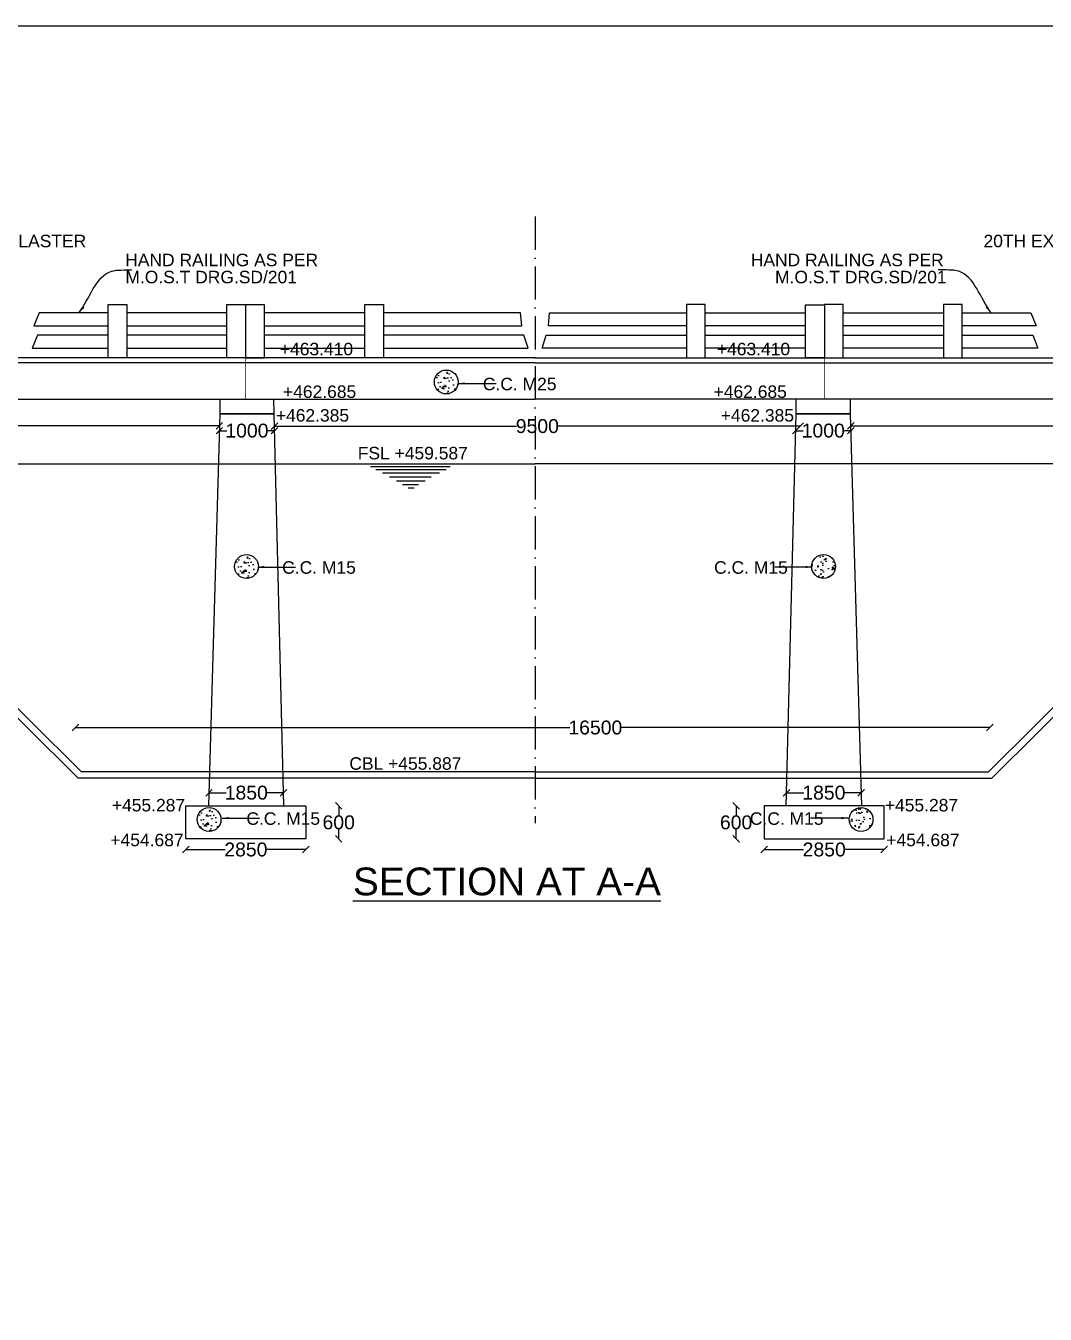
# Model space of a CAD drawing. Header units: millimetres. Extents: x 5124 to 3549337, y 2311 to 45966659.
# Drawn here: x 3118861 to 3133555, y 45948098 to 45966659 of the extents above; entities that cross this region are included whole.
import ezdxf

# ---------------------------------------------------------------- set-up
doc = ezdxf.new("R2010")
doc.units = ezdxf.units.MM
doc.header["$MEASUREMENT"] = 0
doc.linetypes.add('ACAD_ISO10W100', pattern=[18, 12, -3, 0, -3])
for name, color, linetype in [('DIMENSION', 7, 'Continuous'), ('DRAWING', 7, 'Continuous'), ('TEXT', 7, 'Continuous')]:
    doc.layers.add(name, color=color, linetype=linetype)
doc.styles.get("Standard").update_dxf_attribs({"font": 'arial.ttf', "height": 200})
doc.dimstyles.get("Standard").update_dxf_attribs({"dimtxt": 200, "dimasz": 110, "dimexe": 0.18, "dimexo": 0.0625, "dimgap": 0.09, "dimtad": 0, "dimtih": 1, "dimtoh": 1, "dimdec": 0, "dimzin": 0, "dimdsep": 46, "dimtxsty": 'Standard', "dimblk": 'OBLIQUE', "dimcen": 0.09, "dimse1": 1, "dimse2": 1, "dimadec": 0, "dimazin": 0, "dimtfac": 1, "dimtdec": 0, "dimtofl": 0, "dimtmove": 0, "dimatfit": 3, "dimfxl": 1, "dimtolj": 1, "dimtzin": 0, "dimarcsym": 0})

# ---------------------------------------------------------------- blocks, each defined once
blk = doc.blocks.new('_Oblique')
at = {"color": 0, "linetype": 'ByBlock', "lineweight": -2}
blk.add_line((-0.5, -0.5), (0.5, 0.5), dxfattribs=at)
blk = doc.blocks.new('*D41')
at = {"layer": 'Defpoints', "color": 0, "transparency": 16777216}
for p in [(3121169, 45954946), (3122897, 45954946), (3122897, 45954792)]:
    blk.add_point(p, dxfattribs=at)
at = {"layer": 'DIMENSION', "color": 0, "lineweight": -2, "transparency": 16777216}
for p, q in [((3121169, 45954792), (3121733, 45954792)), ((3122897, 45954792), (3122333, 45954792))]:
    blk.add_line(p, q, dxfattribs=at)
at = {"layer": 'DIMENSION', "color": 0, "lineweight": -2, "transparency": 16777216, "xscale": 95, "yscale": 95, "zscale": 95, "rotation": 180}
blk.add_blockref('_Oblique', (3121169, 45954792), dxfattribs=at)
at = {"layer": 'DIMENSION', "color": 0, "lineweight": -2, "transparency": 16777216, "xscale": 95, "yscale": 95, "zscale": 95}
blk.add_blockref('_Oblique', (3122897, 45954792), dxfattribs=at)
at = {"layer": 'DIMENSION', "color": 0, "transparency": 16777216, "insert": (3122033, 45954792), "char_height": 200, "attachment_point": 5}
blk.add_mtext('\\A1;2850', dxfattribs=at)
blk = doc.blocks.new('*D42')
at = {"layer": 'Defpoints', "color": 0, "transparency": 16777216}
for p in [(3121502, 45955613), (3122576, 45955640), (3122576, 45955611)]:
    blk.add_point(p, dxfattribs=at)
at = {"layer": 'DIMENSION', "color": 0, "lineweight": -2, "transparency": 16777216}
for p, q in [((3121502, 45955611), (3121750, 45955611)), ((3122576, 45955611), (3122328, 45955611))]:
    blk.add_line(p, q, dxfattribs=at)
at = {"layer": 'DIMENSION', "color": 0, "lineweight": -2, "transparency": 16777216, "xscale": 95, "yscale": 95, "zscale": 95, "rotation": 180}
blk.add_blockref('_Oblique', (3121502, 45955611), dxfattribs=at)
at = {"layer": 'DIMENSION', "color": 0, "lineweight": -2, "transparency": 16777216, "xscale": 95, "yscale": 95, "zscale": 95}
blk.add_blockref('_Oblique', (3122576, 45955611), dxfattribs=at)
at = {"layer": 'DIMENSION', "color": 0, "transparency": 16777216, "insert": (3122039, 45955611), "char_height": 200, "attachment_point": 5}
blk.add_mtext('\\A1;1850', dxfattribs=at)
blk = doc.blocks.new('*D43')
at = {"layer": 'Defpoints', "color": 0, "transparency": 16777216}
for p in [(3122445, 45960858), (3121651, 45960838), (3122445, 45960826)]:
    blk.add_point(p, dxfattribs=at)
at = {"layer": 'DIMENSION', "color": 0, "lineweight": -2, "transparency": 16777216}
for p, q in [((3121651, 45960826), (3121759, 45960826)), ((3122445, 45960826), (3122337, 45960826))]:
    blk.add_line(p, q, dxfattribs=at)
at = {"layer": 'DIMENSION', "color": 0, "lineweight": -2, "transparency": 16777216, "xscale": 95, "yscale": 95, "zscale": 95, "rotation": 180}
blk.add_blockref('_Oblique', (3121651, 45960826), dxfattribs=at)
at = {"layer": 'DIMENSION', "color": 0, "lineweight": -2, "transparency": 16777216, "xscale": 95, "yscale": 95, "zscale": 95}
blk.add_blockref('_Oblique', (3122445, 45960826), dxfattribs=at)
at = {"layer": 'DIMENSION', "color": 0, "transparency": 16777216, "insert": (3122048, 45960826), "char_height": 200, "attachment_point": 5}
blk.add_mtext('\\A1;1000', dxfattribs=at)
blk = doc.blocks.new('*D44')
at = {"layer": 'Defpoints', "color": 0, "transparency": 16777216}
for p in [(3114071, 45961041), (3121651, 45960896), (3121651, 45960838)]:
    blk.add_point(p, dxfattribs=at)
at = {"layer": 'DIMENSION', "color": 0, "lineweight": -2, "transparency": 16777216}
for p, q in [((3114071, 45960896), (3117563, 45960896)), ((3121651, 45960896), (3118159, 45960896))]:
    blk.add_line(p, q, dxfattribs=at)
at = {"layer": 'DIMENSION', "color": 0, "lineweight": -2, "transparency": 16777216, "xscale": 95, "yscale": 95, "zscale": 95, "rotation": 180}
blk.add_blockref('_Oblique', (3114071, 45960896), dxfattribs=at)
at = {"layer": 'DIMENSION', "color": 0, "lineweight": -2, "transparency": 16777216, "xscale": 95, "yscale": 95, "zscale": 95}
blk.add_blockref('_Oblique', (3121651, 45960896), dxfattribs=at)
at = {"layer": 'DIMENSION', "color": 0, "transparency": 16777216, "insert": (3117861, 45960896), "char_height": 200, "attachment_point": 5}
blk.add_mtext('\\A1;9500', dxfattribs=at)
blk = doc.blocks.new('*D45')
at = {"layer": 'Defpoints', "color": 0, "transparency": 16777216}
for p in [(3119578, 45956532), (3132757, 45956549), (3132757, 45956521)]:
    blk.add_point(p, dxfattribs=at)
at = {"layer": 'DIMENSION', "color": 0, "lineweight": -2, "transparency": 16777216}
for p, q in [((3119578, 45956549), (3126703, 45956549)), ((3132757, 45956549), (3127437, 45956549))]:
    blk.add_line(p, q, dxfattribs=at)
at = {"layer": 'DIMENSION', "color": 0, "lineweight": -2, "transparency": 16777216, "xscale": 95, "yscale": 95, "zscale": 95, "rotation": 180}
blk.add_blockref('_Oblique', (3119578, 45956549), dxfattribs=at)
at = {"layer": 'DIMENSION', "color": 0, "lineweight": -2, "transparency": 16777216, "xscale": 95, "yscale": 95, "zscale": 95}
blk.add_blockref('_Oblique', (3132757, 45956549), dxfattribs=at)
at = {"layer": 'DIMENSION', "color": 0, "transparency": 16777216, "insert": (3127070, 45956549), "char_height": 200, "attachment_point": 5}
blk.add_mtext('\\A1;16500', dxfattribs=at)
blk = doc.blocks.new('*D58')
at = {"layer": 'Defpoints', "color": 0, "transparency": 16777216}
for p in [(3129505, 45954946), (3131233, 45954946), (3129505, 45954792)]:
    blk.add_point(p, dxfattribs=at)
at = {"layer": 'DIMENSION', "color": 0, "lineweight": -2, "transparency": 16777216}
for p, q in [((3129505, 45954792), (3130069, 45954792)), ((3131233, 45954792), (3130669, 45954792))]:
    blk.add_line(p, q, dxfattribs=at)
at = {"layer": 'DIMENSION', "color": 0, "lineweight": -2, "transparency": 16777216, "xscale": 95, "yscale": 95, "zscale": 95, "rotation": 180}
blk.add_blockref('_Oblique', (3129505, 45954792), dxfattribs=at)
at = {"layer": 'DIMENSION', "color": 0, "lineweight": -2, "transparency": 16777216, "xscale": 95, "yscale": 95, "zscale": 95}
blk.add_blockref('_Oblique', (3131233, 45954792), dxfattribs=at)
at = {"layer": 'DIMENSION', "color": 0, "transparency": 16777216, "insert": (3130369, 45954792), "char_height": 200, "attachment_point": 5}
blk.add_mtext('\\A1;2850', dxfattribs=at)
blk = doc.blocks.new('*D59')
at = {"layer": 'Defpoints', "color": 0, "transparency": 16777216}
for p in [(3129827, 45955640), (3129827, 45955611), (3130901, 45955613)]:
    blk.add_point(p, dxfattribs=at)
at = {"layer": 'DIMENSION', "color": 0, "lineweight": -2, "transparency": 16777216}
for p, q in [((3129827, 45955611), (3130075, 45955611)), ((3130901, 45955611), (3130653, 45955611))]:
    blk.add_line(p, q, dxfattribs=at)
at = {"layer": 'DIMENSION', "color": 0, "lineweight": -2, "transparency": 16777216, "xscale": 95, "yscale": 95, "zscale": 95, "rotation": 180}
blk.add_blockref('_Oblique', (3129827, 45955611), dxfattribs=at)
at = {"layer": 'DIMENSION', "color": 0, "lineweight": -2, "transparency": 16777216, "xscale": 95, "yscale": 95, "zscale": 95}
blk.add_blockref('_Oblique', (3130901, 45955611), dxfattribs=at)
at = {"layer": 'DIMENSION', "color": 0, "transparency": 16777216, "insert": (3130364, 45955611), "char_height": 200, "attachment_point": 5}
blk.add_mtext('\\A1;1850', dxfattribs=at)
blk = doc.blocks.new('*D60')
at = {"layer": 'Defpoints', "color": 0, "transparency": 16777216}
for p in [(3129958, 45960858), (3129958, 45960826), (3130752, 45960838)]:
    blk.add_point(p, dxfattribs=at)
at = {"layer": 'DIMENSION', "color": 0, "lineweight": -2, "transparency": 16777216}
for p, q in [((3129958, 45960826), (3130066, 45960826)), ((3130752, 45960826), (3130644, 45960826))]:
    blk.add_line(p, q, dxfattribs=at)
at = {"layer": 'DIMENSION', "color": 0, "lineweight": -2, "transparency": 16777216, "xscale": 95, "yscale": 95, "zscale": 95, "rotation": 180}
blk.add_blockref('_Oblique', (3129958, 45960826), dxfattribs=at)
at = {"layer": 'DIMENSION', "color": 0, "lineweight": -2, "transparency": 16777216, "xscale": 95, "yscale": 95, "zscale": 95}
blk.add_blockref('_Oblique', (3130752, 45960826), dxfattribs=at)
at = {"layer": 'DIMENSION', "color": 0, "transparency": 16777216, "insert": (3130355, 45960826), "char_height": 200, "attachment_point": 5}
blk.add_mtext('\\A1;1000', dxfattribs=at)
blk = doc.blocks.new('*D61')
at = {"layer": 'Defpoints', "color": 0, "transparency": 16777216}
for p in [(3138331, 45961041), (3130752, 45960896), (3130752, 45960838)]:
    blk.add_point(p, dxfattribs=at)
at = {"layer": 'DIMENSION', "color": 0, "lineweight": -2, "transparency": 16777216}
for p, q in [((3130752, 45960896), (3134243, 45960896)), ((3138331, 45960896), (3134840, 45960896))]:
    blk.add_line(p, q, dxfattribs=at)
at = {"layer": 'DIMENSION', "color": 0, "lineweight": -2, "transparency": 16777216, "xscale": 95, "yscale": 95, "zscale": 95, "rotation": 180}
blk.add_blockref('_Oblique', (3130752, 45960896), dxfattribs=at)
at = {"layer": 'DIMENSION', "color": 0, "lineweight": -2, "transparency": 16777216, "xscale": 95, "yscale": 95, "zscale": 95}
blk.add_blockref('_Oblique', (3138331, 45960896), dxfattribs=at)
at = {"layer": 'DIMENSION', "color": 0, "transparency": 16777216, "insert": (3134542, 45960896), "char_height": 200, "attachment_point": 5}
blk.add_mtext('\\A1;9500', dxfattribs=at)
blk = doc.blocks.new('*D62')
at = {"layer": 'Defpoints', "color": 0, "transparency": 16777216}
for p in [(3122444, 45961036), (3130024, 45960891), (3130024, 45960833)]:
    blk.add_point(p, dxfattribs=at)
at = {"layer": 'DIMENSION', "color": 0, "lineweight": -2, "transparency": 16777216}
for p, q in [((3122444, 45960891), (3125936, 45960891)), ((3130024, 45960891), (3126532, 45960891))]:
    blk.add_line(p, q, dxfattribs=at)
at = {"layer": 'DIMENSION', "color": 0, "lineweight": -2, "transparency": 16777216, "xscale": 95, "yscale": 95, "zscale": 95, "rotation": 180}
blk.add_blockref('_Oblique', (3122444, 45960891), dxfattribs=at)
at = {"layer": 'DIMENSION', "color": 0, "lineweight": -2, "transparency": 16777216, "xscale": 95, "yscale": 95, "zscale": 95}
blk.add_blockref('_Oblique', (3130024, 45960891), dxfattribs=at)
at = {"layer": 'DIMENSION', "color": 0, "transparency": 16777216, "insert": (3126234, 45960891), "char_height": 200, "attachment_point": 5}
blk.add_mtext('\\A1;9500', dxfattribs=at)
blk = doc.blocks.new('*D63')
at = {"layer": 'Defpoints', "color": 0, "transparency": 16777216}
for p in [(3122897, 45955421), (3123371, 45955421), (3122897, 45954946)]:
    blk.add_point(p, dxfattribs=at)
at = {"layer": 'DIMENSION', "color": 0, "lineweight": -2, "transparency": 16777216}
for p, q in [((3123371, 45955421), (3123371, 45955286)), ((3123371, 45954946), (3123371, 45955081))]:
    blk.add_line(p, q, dxfattribs=at)
at = {"layer": 'DIMENSION', "color": 0, "lineweight": -2, "transparency": 16777216, "xscale": 95, "yscale": 95, "zscale": 95}
for p, rotation in [((3123371, 45955421), 90), ((3123371, 45954946), 270)]:
    blk.add_blockref('_Oblique', p, dxfattribs=dict(at, rotation=rotation))
at = {"layer": 'DIMENSION', "color": 0, "transparency": 16777216, "insert": (3123371, 45955183), "char_height": 200, "attachment_point": 5}
blk.add_mtext('\\A1;600', dxfattribs=at)
blk = doc.blocks.new('*D64')
at = {"layer": 'Defpoints', "color": 0, "transparency": 16777216}
for p in [(3129099, 45955421), (3129505, 45955421), (3129505, 45954946)]:
    blk.add_point(p, dxfattribs=at)
at = {"layer": 'DIMENSION', "color": 0, "lineweight": -2, "transparency": 16777216}
for p, q in [((3129099, 45955421), (3129099, 45955286)), ((3129099, 45954946), (3129099, 45955081))]:
    blk.add_line(p, q, dxfattribs=at)
at = {"layer": 'DIMENSION', "color": 0, "lineweight": -2, "transparency": 16777216, "xscale": 95, "yscale": 95, "zscale": 95}
for p, rotation in [((3129099, 45955421), 90), ((3129099, 45954946), 270)]:
    blk.add_blockref('_Oblique', p, dxfattribs=dict(at, rotation=rotation))
at = {"layer": 'DIMENSION', "color": 0, "transparency": 16777216, "insert": (3129099, 45955183), "char_height": 200, "attachment_point": 5}
blk.add_mtext('\\A1;600', dxfattribs=at)

msp = doc.modelspace()

# ---------------------------------------------------------------- hatches: boundary and pattern name
at = {"layer": 'DRAWING'}
h = msp.add_hatch(dxfattribs=at)
h.set_pattern_fill('AR-CONC', color=256, scale=30)
h.set_pattern_definition([(50, (3419.22, 6302.7), (215.1780548, -18.8256405), [22.5, -247.5]), (355, (3419.22, 6302.7), (-41.6254001, 225.6576401), [18, -198]), (100.45144446, (3437.15, 6301.14), (173.552654, 206.8319973), [19.1220576, -210.3426336]), (46.1842, (3419.22, 6362.7), (320.1723992, -49.6557842), [33.75, -371.25]), (96.6356355, (3445.9, 6358.57), (280.3985837, 292.2355802), [28.6831026, -315.514128]), (351.184164, (3419.22, 6362.7), (280.3985835, 292.23558), [27, -297.0000003]), (21, (3449.22, 6347.7), (179.07211564, -120.7856672), [22.5, -247.5]), (326, (3449.22, 6347.7), (72.9945996, 217.5450135), [18, -198]), (71.45144474, (3464.14, 6337.64), (252.066713, 96.7593458), [19.122057, -210.3426336]), (37.5, (3419.22, 6302.71), (3.6479566, 99.86815615), [0, -195.6, 0, -201, 0, -198.75]), (7.5, (3419.22, 6302.71), (78.92086123, 118.32351356), [0, -114.6, 0, -191.1, 0, -75.75]), (327.5, (3352.32, 6302.71), (160.14673085, -6.76646152), [0, -75, 0, -234, 0, -310.5]), (317.5, (3322.32, 6302.71), (174.9558508, 30.0314947), [0, -97.5, 0, -155.4, 0, -220.5])])
h.paths.add_polyline_path([(3125093.7, 45961527.5, 1), (3124749.8, 45961527.5, 1)])
h = msp.add_hatch(dxfattribs=at)
h.set_pattern_fill('AR-CONC', color=256, scale=30)
h.set_pattern_definition([(50, (540.31, 3644.65), (215.1780548, -18.8256405), [22.5, -247.5]), (355, (540.31, 3644.65), (-41.6254001, 225.6576401), [18, -198]), (100.45144446, (558.24, 3643.08), (173.552654, 206.8319973), [19.1220576, -210.3426336]), (46.1842, (540.3, 3704.65), (320.1723992, -49.6557842), [33.75, -371.25]), (96.6356355, (567, 3700.5), (280.3985837, 292.2355802), [28.6831026, -315.514128]), (351.184164, (540.3, 3704.65), (280.3985835, 292.23558), [27, -297.0000003]), (21, (570.31, 3689.65), (179.07211564, -120.7856672), [22.5, -247.5]), (326, (570.31, 3689.65), (72.9945996, 217.5450135), [18, -198]), (71.45144474, (585.24, 3679.58), (252.066713, 96.7593458), [19.122057, -210.3426336]), (37.5, (540.31, 3644.65), (3.6479566, 99.86815615), [0, -195.6, 0, -201, 0, -198.75]), (7.5, (540.31, 3644.65), (78.92086123, 118.32351356), [0, -114.6, 0, -191.1, 0, -75.75]), (327.5, (473.41, 3644.65), (160.14673085, -6.76646152), [0, -75, 0, -234, 0, -310.5]), (317.5, (443.41, 3644.65), (174.9558508, 30.0314947), [0, -97.5, 0, -155.4, 0, -220.5])])
h.paths.add_polyline_path([(3122214.8, 45958869.4, 1), (3121870.9, 45958869.4, 1)])
h = msp.add_hatch(dxfattribs=at)
h.set_pattern_fill('AR-CONC', color=256, scale=30)
h.set_pattern_definition([(50, (540.31, 3644.65), (215.1780548, -18.8256405), [22.5, -247.5]), (355, (540.31, 3644.65), (-41.6254001, 225.6576401), [18, -198]), (100.45144446, (558.24, 3643.08), (173.552654, 206.8319973), [19.1220576, -210.3426336]), (46.1842, (540.3, 3704.65), (320.1723992, -49.6557842), [33.75, -371.25]), (96.6356355, (567, 3700.5), (280.3985837, 292.2355802), [28.6831026, -315.514128]), (351.184164, (540.3, 3704.65), (280.3985835, 292.23558), [27, -297.0000003]), (21, (570.31, 3689.65), (179.07211564, -120.7856672), [22.5, -247.5]), (326, (570.31, 3689.65), (72.9945996, 217.5450135), [18, -198]), (71.45144474, (585.24, 3679.58), (252.066713, 96.7593458), [19.122057, -210.3426336]), (37.5, (540.31, 3644.65), (3.6479566, 99.86815615), [0, -195.6, 0, -201, 0, -198.75]), (7.5, (540.31, 3644.65), (78.92086123, 118.32351356), [0, -114.6, 0, -191.1, 0, -75.75]), (327.5, (473.41, 3644.65), (160.14673085, -6.76646152), [0, -75, 0, -234, 0, -310.5]), (317.5, (443.41, 3644.65), (174.9558508, 30.0314947), [0, -97.5, 0, -155.4, 0, -220.5])])
h.paths.add_polyline_path([(3130531.6, 45958869.4, 1), (3130187.6, 45958869.4, 1)])
h = msp.add_hatch(dxfattribs=at)
h.set_pattern_fill('AR-CONC', color=256, scale=30)
h.set_pattern_definition([(50, (0, 0), (215.1780548, -18.8256405), [22.5, -247.5]), (355, (0, 0), (-41.6254001, 225.6576401), [18, -198]), (100.45144446, (17.93, -1.57), (173.552654, 206.8319973), [19.1220576, -210.3426336]), (46.1842, (0, 60), (320.1723992, -49.6557842), [33.75, -371.25]), (96.6356355, (26.68, 55.86), (280.3985837, 292.2355802), [28.6831026, -315.514128]), (351.184164, (0, 60), (280.3985835, 292.23558), [27, -297.0000003]), (21, (30, 45), (179.07211564, -120.7856672), [22.5, -247.5]), (326, (30, 45), (72.9945996, 217.5450135), [18, -198]), (71.45144474, (44.92, 34.93), (252.066713, 96.7593458), [19.122057, -210.3426336]), (37.5, (0, 0), (3.6479566, 99.86815615), [0, -195.6, 0, -201, 0, -198.75]), (7.5, (0, 0), (78.92086123, 118.32351356), [0, -114.6, 0, -191.1, 0, -75.75]), (327.5, (-66.9, 0), (160.14673085, -6.76646152), [0, -75, 0, -234, 0, -310.5]), (317.5, (-96.9, 0), (174.9558508, 30.0314947), [0, -97.5, 0, -155.4, 0, -220.5])])
h.paths.add_polyline_path([(3121674.5, 45955224.7, 1), (3121330.6, 45955224.7, 1)])
h = msp.add_hatch(dxfattribs=at)
h.set_pattern_fill('AR-CONC', color=256, scale=30)
h.set_pattern_definition([(50, (0, 0), (215.1780548, -18.8256405), [22.5, -247.5]), (355, (0, 0), (-41.6254001, 225.6576401), [18, -198]), (100.45144446, (17.93, -1.57), (173.552654, 206.8319973), [19.1220576, -210.3426336]), (46.1842, (0, 60), (320.1723992, -49.6557842), [33.75, -371.25]), (96.6356355, (26.68, 55.86), (280.3985837, 292.2355802), [28.6831026, -315.514128]), (351.184164, (0, 60), (280.3985835, 292.23558), [27, -297.0000003]), (21, (30, 45), (179.07211564, -120.7856672), [22.5, -247.5]), (326, (30, 45), (72.9945996, 217.5450135), [18, -198]), (71.45144474, (44.92, 34.93), (252.066713, 96.7593458), [19.122057, -210.3426336]), (37.5, (0, 0), (3.6479566, 99.86815615), [0, -195.6, 0, -201, 0, -198.75]), (7.5, (0, 0), (78.92086123, 118.32351356), [0, -114.6, 0, -191.1, 0, -75.75]), (327.5, (-66.9, 0), (160.14673085, -6.76646152), [0, -75, 0, -234, 0, -310.5]), (317.5, (-96.9, 0), (174.9558508, 30.0314947), [0, -97.5, 0, -155.4, 0, -220.5])])
h.paths.add_polyline_path([(3131071.9, 45955224.7, 1), (3130727.9, 45955224.7, 1)])

# ---------------------------------------------------------------- linework, layer by layer
for points in [[(3099045.6, 45966659.1), (3163919.2, 45966659.1), (3163919.2, 45923552.2), (3099045.6, 45923552.2)], [(3120315.8, 45961876), (3120046.8, 45961876), (3120046.8, 45962642.8), (3120315.8, 45962642.8)], [(3122027.4, 45961876), (3121758.4, 45961876), (3121758.4, 45962642.8), (3122027.4, 45962642.8)], [(3122027.4, 45961876), (3122302.5, 45961876), (3122302.5, 45962639.7), (3122027.4, 45962639.7)], [(3124016.3, 45961876), (3123747.2, 45961876), (3123747.2, 45962642.8), (3124016.3, 45962642.8)], [(3128386.2, 45961876), (3128655.2, 45961876), (3128655.2, 45962642.8), (3128386.2, 45962642.8)], [(3130375, 45961876), (3130100, 45961876), (3130100, 45962639.7), (3130375, 45962639.7)], [(3130375, 45961876), (3130644.1, 45961876), (3130644.1, 45962642.8), (3130375, 45962642.8)], [(3132086.7, 45961876), (3132355.7, 45961876), (3132355.7, 45962642.8), (3132086.7, 45962642.8)], [(3121169.3, 45955420.9), (3122897.3, 45955420.9), (3122897.3, 45954946.1), (3121169.3, 45954946.1)], [(3131233.2, 45955420.9), (3129505.2, 45955420.9), (3129505.2, 45954946.1), (3131233.2, 45954946.1)]]:
    msp.add_lwpolyline(points, close=True, dxfattribs=at)
at = {"layer": 'DRAWING', "linetype": 'ACAD_ISO10W100', "ltscale": 40}
msp.add_lwpolyline([(3126201.2, 45963913.6), (3126201.2, 45955171.1)], dxfattribs=at)
msp.add_lwpolyline([(3126201.2, 45963913.6), (3126201.2, 45955171.1)], dxfattribs=at)
at = {"layer": 'DRAWING', "const_width": 10}
for points in [[(3122027.4, 45961282.4), (3122027.4, 45962645.4)], [(3130375, 45961282.4), (3130375, 45962645.4)]]:
    msp.add_lwpolyline(points, dxfattribs=at)
at = {"layer": 'DRAWING'}
for points in [[(3118978.4, 45962336.8), (3120046.8, 45962336.8), (3120046.8, 45962523), (3119053.3, 45962523)], [(3119053.3, 45962523), (3118978.4, 45962336.8)], [(3120315.8, 45962336.8), (3121758.4, 45962336.8), (3121758.4, 45962523), (3120315.8, 45962523)], [(3122302.5, 45962336.8), (3123747.2, 45962336.8), (3123747.2, 45962523), (3122302.5, 45962523)], [(3124016.3, 45962336.8), (3126009.3, 45962336.8), (3125991.9, 45962523), (3124016.3, 45962523)], [(3128386.2, 45962336.8), (3126393.1, 45962336.8), (3126410.5, 45962523), (3128386.2, 45962523)], [(3130100, 45962336.8), (3128655.2, 45962336.8), (3128655.2, 45962523), (3130100, 45962523)], [(3132086.7, 45962336.8), (3130644.1, 45962336.8), (3130644.1, 45962523), (3132086.7, 45962523)], [(3133424.1, 45962336.8), (3132355.7, 45962336.8), (3132355.7, 45962523), (3133349.1, 45962523)], [(3133349.1, 45962523), (3133424.1, 45962336.8)], [(3118952.4, 45962015.5), (3120046.8, 45962015.5), (3120046.8, 45962201.7), (3119028.8, 45962201.7)], [(3119028.8, 45962201.7), (3118952.4, 45962015.5)], [(3120315.8, 45962015.5), (3121758.4, 45962015.5), (3121758.4, 45962201.7), (3120315.8, 45962201.7)], [(3122302.5, 45962015.5), (3123747.2, 45962015.5), (3123747.2, 45962201.7), (3122302.5, 45962201.7)], [(3124016.3, 45962015.5), (3126099.6, 45962015.5), (3126039.3, 45962201.7), (3124016.3, 45962201.7)], [(3128386.2, 45962015.5), (3126302.8, 45962015.5), (3126363.1, 45962201.7), (3128386.2, 45962201.7)], [(3130100, 45962015.5), (3128655.2, 45962015.5), (3128655.2, 45962201.7), (3130100, 45962201.7)], [(3132086.7, 45962015.5), (3130644.1, 45962015.5), (3130644.1, 45962201.7), (3132086.7, 45962201.7)], [(3133450, 45962015.5), (3132355.7, 45962015.5), (3132355.7, 45962201.7), (3133373.6, 45962201.7)], [(3133373.6, 45962201.7), (3133450, 45962015.5)], [(3126201.2, 45961876), (3100580.3, 45961876)], [(3126201.2, 45961805.2), (3110499.3, 45961805.2)], [(3126201.2, 45955818.8), (3119615.3, 45955818.8), (3113554.9, 45961835.4)], [(3126201.2, 45955910.4), (3119664, 45955910.4), (3113654.9, 45961876)], [(3126201.2, 45955910.4), (3132738.5, 45955910.4), (3138747.6, 45961876)], [(3126201.2, 45961876), (3151822.2, 45961876)], [(3126201.2, 45955818.8), (3132787.2, 45955818.8), (3138847.6, 45961835.4)], [(3126201.2, 45961805.2), (3141903.2, 45961805.2)], [(3114071, 45961282.4), (3126201.2, 45961282.4)], [(3121657.5, 45961282.4), (3121657.5, 45961069.7), (3122439.6, 45961066.6), (3122435.6, 45961282.4)], [(3138331.5, 45961282.4), (3126201.2, 45961282.4)], [(3130745, 45961282.4), (3130745, 45961069.7), (3129962.8, 45961066.6), (3129966.9, 45961282.4)], [(3122581.2, 45955420.9), (3122439.6, 45961066.6), (3121657.5, 45961069.7), (3121496.4, 45955420.9)], [(3129821.3, 45955420.9), (3129962.8, 45961066.6), (3130745, 45961069.7), (3130906.1, 45955420.9)], [(3114324.1, 45960350.2), (3126201.2, 45960350.2)], [(3123830.3, 45960308.4), (3124977.5, 45960308.4)], [(3138078.4, 45960350.2), (3126201.2, 45960350.2)], [(3123906.2, 45960266.5), (3124919.4, 45960266.5)], [(3124003.6, 45960217.9), (3124822, 45960217.9)], [(3124101, 45960161.4), (3124705.8, 45960161.4)], [(3124204.6, 45960103.3), (3124617.8, 45960103.3)], [(3124291.1, 45960053), (3124522, 45960053)], [(3124372.7, 45960002.8), (3124459.1, 45960002.8)]]:
    msp.add_lwpolyline(points, dxfattribs=at)
for centre in [(3124921.8, 45961527.5), (3122042.9, 45958869.4), (3130359.6, 45958869.4), (3121502.5, 45955224.7), (3130899.9, 45955224.7)]:
    msp.add_circle(centre, 172, dxfattribs=at)

# ---------------------------------------------------------------- texts
for p in [(3120296.7, 45962949.4), (3129660.1, 45962949.4)]:
    msp.add_text('M.O.S.T DRG.SD/201', height=180, dxfattribs=at).set_placement(p)
at = {"layer": 'TEXT'}
for s, height, p in [('20TH EXPANSION JOINT FILLED WITH PILASTER', 180, (3113864.5, 45963468.8)), ('20TH EXPANSION JOINT FILLED WITH PILASTER', 180, (3132665.2, 45963468.8)), ('HAND RAILING AS PER ', 180, (3120294.2, 45963195.4)), ('HAND RAILING AS PER ', 180, (3129310.6, 45963195.4)), ('+463.410', 180, (3122522.8, 45961912)), ('+463.410', 180, (3128821.9, 45961912)), ('+462.685', 180, (3122568, 45961298)), ('C.C. M25 ', 180, (3125448.9, 45961408.5)), ('+462.685', 180, (3128774.8, 45961298)), ('+462.385', 180, (3122465.1, 45960956.6)), ('+462.385', 180, (3128877.7, 45960956.6)), ('FSL +459.587', 180, (3123645.8, 45960413)), ('C.C. M15  ', 180, (3122556.3, 45958765.2)), ('C.C. M15  ', 180, (3128781.8, 45958765.2)), ('CBL +455.887', 180, (3123524.4, 45955941.8)), ('+455.287', 180, (3120101.3, 45955341.6)), ('+455.287', 180, (3131242.8, 45955341.6)), ('C.C. M15  ', 180, (3122040.5, 45955148.4)), ('C.C. M15  ', 180, (3129297.6, 45955148.4)), ('+454.687', 180, (3120080.1, 45954840.4)), ('+454.687', 180, (3131264, 45954840.4)), ('%%USECTION AT A-A', 400, (3123576.1, 45954133.2))]:
    msp.add_text(s, height=height, dxfattribs=at).set_placement(p)

# ---------------------------------------------------------------- dimensions: what is measured, and where the dimension line sits
at = {"layer": 'DIMENSION'}
for base, p1, p2, text, picture, middle in [((3121650.9, 45960896.1), (3114071, 45961041), (3121650.9, 45960837.7), '9500', '*D44', (3117861, 45960896.1)), ((3122444.9, 45960825.8), (3121650.9, 45960837.7), (3122444.9, 45960857.6), '1000', '*D43', (3122047.9, 45960825.8)), ((3130023.9, 45960891.1), (3122444, 45961036), (3130023.9, 45960832.8), '9500', '*D62', (3126234, 45960891.1)), ((3122575.7, 45955610.6), (3121501.9, 45955613), (3122575.7, 45955639.9), '1850', '*D42', (3122038.8, 45955610.6)), ((3122897.3, 45954792.2), (3121169.3, 45954946.1), (3122897.3, 45954946.1), '2850', '*D41', (3122033.3, 45954792.2))]:
    dim = msp.add_linear_dim(base=base, p1=p1, p2=p2, text=text, dimstyle='Standard', override={"dimasz": 95, "dimarcsym": 1}, dxfattribs=at)
    dim.commit()
    dim.dimension.update_dxf_attribs({"geometry": picture, "text_midpoint": middle})
for base, p1, p2, angle, text, picture, middle in [((3130751.6, 45960896.1), (3138331.5, 45961041), (3130751.6, 45960837.7), 180, '9500', '*D61', (3134541.5, 45960896.1)), ((3129957.6, 45960825.8), (3130751.6, 45960837.7), (3129957.6, 45960857.6), 180, '1000', '*D60', (3130354.6, 45960825.8)), ((3129826.8, 45955610.6), (3130900.6, 45955613), (3129826.8, 45955639.9), 180, '1850', '*D59', (3130363.7, 45955610.6)), ((3123370.8, 45955420.9), (3122897.3, 45954946.1), (3122897.3, 45955420.9), 90, '600', '*D63', (3123370.8, 45955183.5)), ((3129099.5, 45955420.9), (3129505.2, 45954946.1), (3129505.2, 45955420.9), 90, '600', '*D64', (3129099.5, 45955183.5)), ((3129505.2, 45954792.2), (3131233.2, 45954946.1), (3129505.2, 45954946.1), 180, '2850', '*D58', (3130369.2, 45954792.2))]:
    dim = msp.add_linear_dim(base=base, p1=p1, p2=p2, angle=angle, text=text, dimstyle='Standard', override={"dimasz": 95, "dimarcsym": 1}, dxfattribs=at)
    dim.commit()
    dim.dimension.update_dxf_attribs({"geometry": picture, "text_midpoint": middle})
dim = msp.add_linear_dim(base=(3132756.5, 45956548.7), p1=(3119578.1, 45956532.5), p2=(3132756.5, 45956521.1), text='16500', dimstyle='Standard', override={"dimasz": 95, "dimarcsym": 1}, dxfattribs=at)
dim.commit()
dim.dimension.update_dxf_attribs({"geometry": '*D45', "text_midpoint": (3127070.2, 45956548.7), "dimtype": 160})

# ---------------------------------------------------------------- leaders
at = {"layer": 'DRAWING'}
for points in [[(3125097.8, 45961505.7), (3125639.9, 45961505.7)], [(3122205.1, 45958862.4), (3122747.2, 45958862.4)], [(3130197.4, 45958862.4), (3129655.3, 45958862.4)], [(3121689.3, 45955245.5), (3122231.4, 45955245.5)], [(3130713.1, 45955245.5), (3130171, 45955245.5)]]:
    msp.add_leader(points, dimstyle='Standard', override={"dimasz": 95, "dimgap": 0.09, "dimtad": 0, "dimarcsym": 1}, dxfattribs=at)
at = {"layer": 'TEXT', "path_type": 1}
for points in [[(3119625.5, 45962523), (3120094.4, 45963122.9), (3120388.6, 45963143.9)], [(3132777, 45962523), (3132308.1, 45963122.9), (3132013.8, 45963143.9)]]:
    msp.add_leader(points, dimstyle='Standard', override={"dimgap": 0.09, "dimtad": 0}, dxfattribs=at)

doc.saveas('drawing.dxf')
